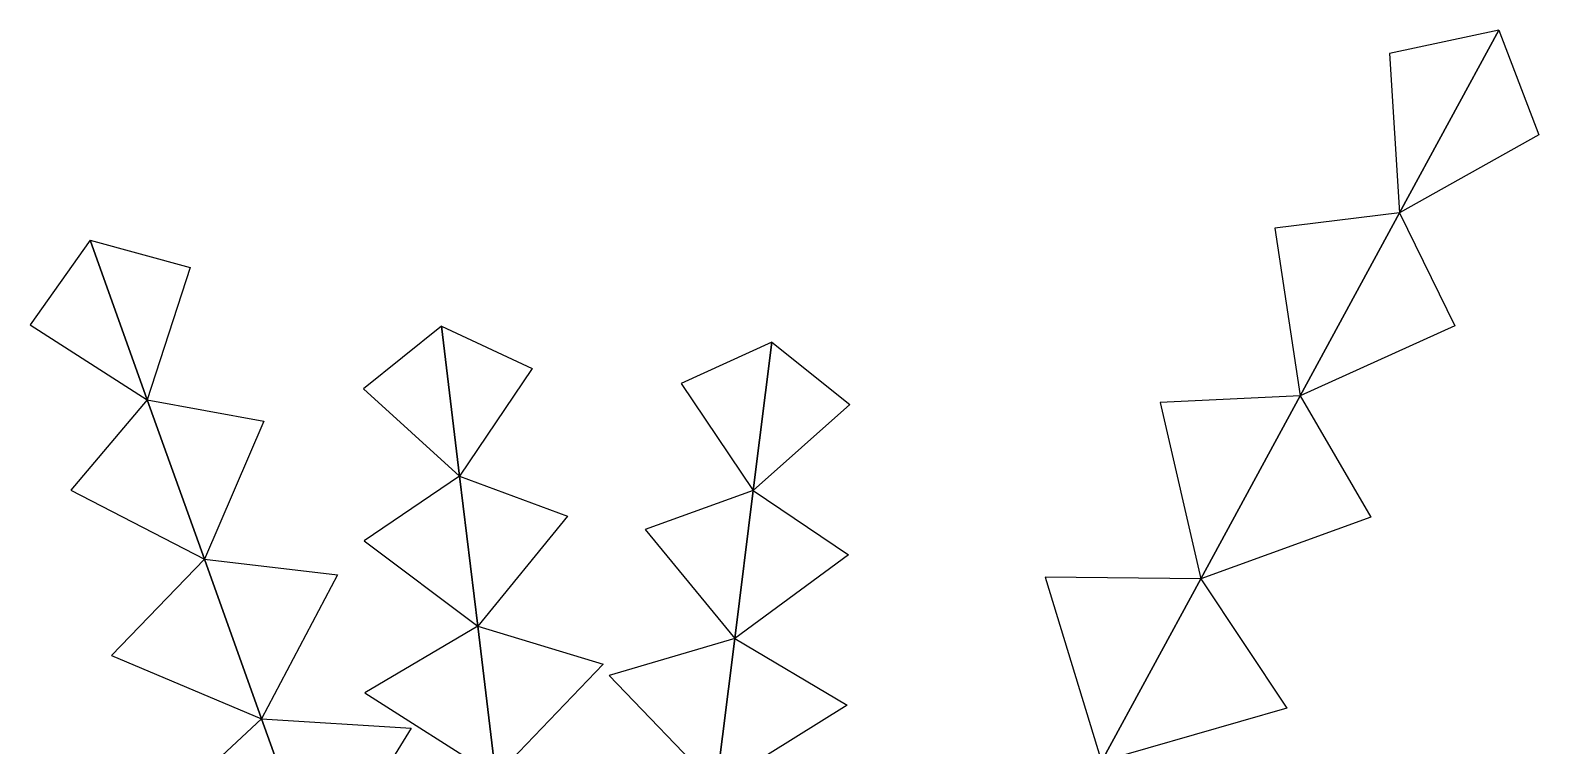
# Model space of a CAD drawing. Header units: metres. Extents: x -3.35 to 2.93, y -3.3 to 3.37.
# Drawn here: x -1.175 to 1.911, y 1.903 to 3.367 of the extents above; entities that cross this region are included whole.
import ezdxf

# ---------------------------------------------------------------- set-up
doc = ezdxf.new("R2010")
doc.units = ezdxf.units.M
doc.layers.add('XARCH', color=2, linetype='Continuous')

msp = doc.modelspace()

# ---------------------------------------------------------------- linework, layer by layer
at = {"layer": 'XARCH'}
for points in [[(1.6259, 2.9931, 5.301), (1.8291, 3.3672, 4.5901), (1.6053, 3.3192, 4.7434)], [(1.6259, 2.9931, 5.301), (1.8291, 3.3672, 4.5901), (1.9107, 3.1533, 4.7434)], [(1.6259, 2.9931, 5.301), (1.8291, 3.3672, 4.5901), (1.8291, 3.3672, 4.6251)], [(1.4226, 2.619, 5.9067), (1.6259, 2.9931, 5.301), (1.3706, 2.9622, 5.3977)], [(1.4226, 2.619, 5.9067), (1.6259, 2.9931, 5.301), (1.7389, 2.7621, 5.3977)], [(1.4226, 2.619, 5.9067), (1.6259, 2.9931, 5.301), (1.6259, 2.9931, 5.336)], [(-0.9353, 2.6109, 5.6538), (-1.0522, 2.9373, 5.075), (-1.1749, 2.7644, 5.182)], [(-0.9353, 2.6109, 5.6538), (-1.0522, 2.9373, 5.075), (-0.8477, 2.8816, 5.182)], [(-0.9353, 2.6109, 5.6538), (-1.0522, 2.9373, 5.075), (-1.0522, 2.9373, 5.11)], [(-0.2967, 2.4547, 8.012), (-0.3338, 2.7615, 7.9199), (-0.4934, 2.6333, 7.8566)], [(-0.2967, 2.4547, 8.012), (-0.3338, 2.7615, 7.9199), (-0.1483, 2.675, 7.8566)], [(-0.2967, 2.4547, 8.012), (-0.3338, 2.7615, 7.9199), (-0.3338, 2.7615, 7.9549)], [(0.3041, 2.4255, 3.8929), (0.3422, 2.7287, 2.9973), (0.1564, 2.6442, 3.2152)], [(0.3041, 2.4255, 3.8929), (0.3422, 2.7287, 2.9973), (0.5013, 2.601, 3.2152)], [(0.3041, 2.4255, 3.8929), (0.3422, 2.7287, 2.9973), (0.3422, 2.7287, 3.0323)], [(-0.8184, 2.2845, 6.1469), (-0.9353, 2.6109, 5.6538), (-1.0917, 2.426, 5.7112)], [(-0.8184, 2.2845, 6.1469), (-0.9353, 2.6109, 5.6538), (-0.6971, 2.5673, 5.7112)], [(-0.8184, 2.2845, 6.1469), (-0.9353, 2.6109, 5.6538), (-0.9353, 2.6109, 5.6888)], [(1.2194, 2.2448, 6.4071), (1.4226, 2.619, 5.9067), (1.1359, 2.6051, 5.9469)], [(1.2194, 2.2448, 6.4071), (1.4226, 2.619, 5.9067), (1.5671, 2.3709, 5.9469)], [(1.2194, 2.2448, 6.4071), (1.4226, 2.619, 5.9067), (1.4226, 2.619, 5.9417)], [(-0.2596, 2.1479, 8.0611), (-0.2967, 2.4547, 8.012), (-0.4918, 2.3221, 7.9139)], [(-0.2596, 2.1479, 8.0611), (-0.2967, 2.4547, 8.012), (-0.0757, 2.3724, 7.9139)], [(-0.2596, 2.1479, 8.0611), (-0.2967, 2.4547, 8.012), (-0.2967, 2.4547, 8.047)], [(0.2661, 2.1224, 4.6813), (0.3041, 2.4255, 3.8929), (0.0829, 2.3455, 4.0535)], [(0.2661, 2.1224, 4.6813), (0.3041, 2.4255, 3.8929), (0.4988, 2.2934, 4.0535)], [(0.2661, 2.1224, 4.6813), (0.3041, 2.4255, 3.8929), (0.3041, 2.4255, 3.9279)], [(-0.7015, 1.9582, 6.5544), (-0.8184, 2.2845, 6.1469), (-1.0084, 2.0876, 6.1546)], [(-0.7015, 1.9582, 6.5544), (-0.8184, 2.2845, 6.1469), (-0.5465, 2.253, 6.1546)], [(-0.7015, 1.9582, 6.5544), (-0.8184, 2.2845, 6.1469), (-0.8184, 2.2845, 6.1819)], [(1.0162, 1.8707, 6.8023), (1.2194, 2.2448, 6.4071), (0.9013, 2.2481, 6.3908)], [(1.0162, 1.8707, 6.8023), (1.2194, 2.2448, 6.4071), (1.3953, 1.9797, 6.3908)], [(1.0162, 1.8707, 6.8023), (1.2194, 2.2448, 6.4071), (1.2194, 2.2448, 6.4421)], [(-0.2225, 1.841, 8.0671), (-0.2596, 2.1479, 8.0611), (-0.4902, 2.011, 7.9283)], [(-0.2225, 1.841, 8.0671), (-0.2596, 2.1479, 8.0611), (-0.0031, 2.0699, 7.9283)], [(-0.2225, 1.841, 8.0671), (-0.2596, 2.1479, 8.0611), (-0.2596, 2.1479, 8.0961)], [(0.2281, 1.8192, 5.3625), (0.2661, 2.1224, 4.6813), (0.0094, 2.0468, 4.7848)], [(0.2281, 1.8192, 5.3625), (0.2661, 2.1224, 4.6813), (0.4962, 1.9857, 4.7848)], [(0.2281, 1.8192, 5.3625), (0.2661, 2.1224, 4.6813), (0.2661, 2.1224, 4.7163)], [(-0.5846, 1.6318, 6.8762), (-0.7015, 1.9582, 6.5544), (-0.9252, 1.7491, 6.5124)], [(-0.5846, 1.6318, 6.8762), (-0.7015, 1.9582, 6.5544), (-0.3959, 1.9387, 6.5124)], [(-0.5846, 1.6318, 6.8762), (-0.7015, 1.9582, 6.5544), (-0.7015, 1.9582, 6.5894)]]:
    msp.add_3dface(points, dxfattribs=at)

doc.saveas('drawing.dxf')
